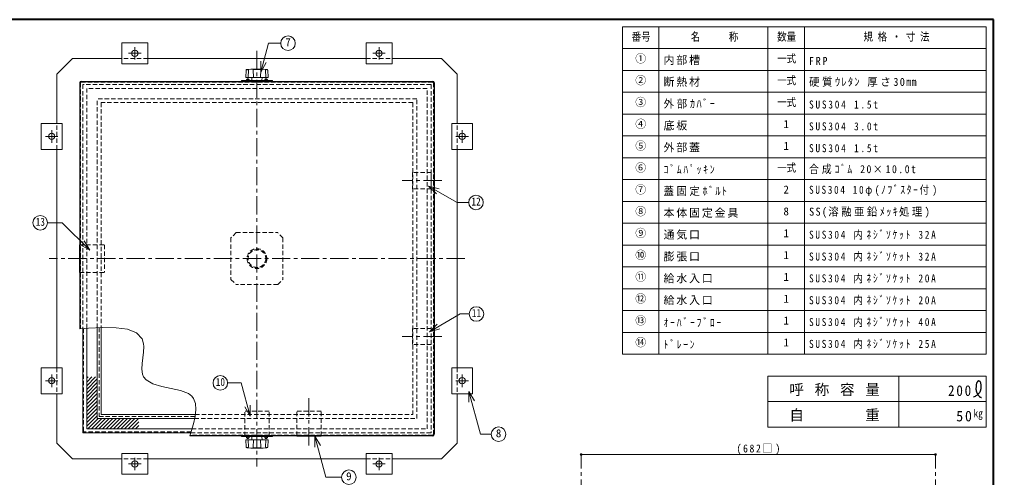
# Model space of a CAD drawing. Units: millimetres at full size, sheet at 1:7; details may follow other scales. Extents: x -1486 to 1349, y -951 to 1016.
# Drawn here: x -525 to 1349, y 135 to 1016 of the extents above; entities that cross this region are included whole.
import ezdxf
from ezdxf.enums import TextEntityAlignment as Align

# ---------------------------------------------------------------- set-up
doc = ezdxf.new("R2010")
doc.units = ezdxf.units.MM
doc.header["$LTSCALE"] = 7
doc.header["$PDMODE"] = 32
doc.header["$PDSIZE"] = 3.5
doc.linetypes.add('CHAIN1', pattern=[8, 5, -1, 1, -1])
doc.linetypes.add('DASHED1', pattern=[1.8, 1.2, -0.6])
doc.layers.add('0-0', color=7, linetype='Continuous', lineweight=18)
doc.styles.add('ＭＳ ゴシック', font='')
doc.styles.get('ＭＳ ゴシック').set_extended_font_data('MS Gothic')

msp = doc.modelspace()

# ---------------------------------------------------------------- linework, layer by layer
at = {"layer": '0-0', "color": 1, "lineweight": 40}
for p, q in [((1349.039, 1016.339), (-1485.961, 1016.339)), ((1349.039, -950.661), (1349.039, 1016.339))]:
    msp.add_line(p, q, dxfattribs=at)
at = {"layer": '0-0', "color": 3}
for p, q in [((1335.039, 1002.339), (635.039, 1002.339)), ((705.039, 372.339), (705.039, 1002.339)), ((915.039, 372.339), (915.039, 1002.339)), ((985.039, 372.339), (985.039, 1002.339)), ((1335.039, 372.339), (1335.039, 1002.339)), ((1335.039, 960.339), (635.039, 960.339)), ((1335.039, 918.339), (635.039, 918.339)), ((1335.039, 876.339), (635.039, 876.339)), ((1335.039, 834.339), (635.039, 834.339)), ((1335.039, 792.339), (635.039, 792.339)), ((1335.039, 750.339), (635.039, 750.339)), ((1335.039, 708.339), (635.039, 708.339)), ((1335.039, 666.339), (635.039, 666.339)), ((1335.039, 624.339), (635.039, 624.339)), ((1335.039, 582.339), (635.039, 582.339)), ((1335.039, 540.339), (635.039, 540.339)), ((1335.039, 498.339), (635.039, 498.339)), ((1335.039, 456.339), (635.039, 456.339)), ((1335.039, 414.339), (635.039, 414.339)), ((1335.039, 330.339), (915.039, 330.339)), ((915.039, 232.339), (915.039, 330.339)), ((1167.039, 232.339), (1167.039, 330.339)), ((1335.039, 232.339), (1335.039, 330.339)), ((1335.039, 281.339), (915.039, 281.339)), ((1335.039, 232.339), (915.039, 232.339))]:
    msp.add_line(p, q, dxfattribs=at)
at = {"layer": '0-0', "color": 4, "linetype": 'CHAIN1', "lineweight": 9}
for p, q in [((-303.461, 963.339), (-303.461, 939.339)), ((-68.461, 956.339), (-68.461, 156.339)), ((166.539, 963.339), (166.539, 939.339)), ((-315.461, 951.339), (-291.461, 951.339)), ((178.539, 951.339), (154.539, 951.339)), ((-475.461, 791.339), (-451.461, 791.339)), ((-463.461, 803.339), (-463.461, 779.339)), ((338.539, 791.339), (314.539, 791.339)), ((326.539, 803.339), (326.539, 779.339)), ((287.039, 706.339), (211.039, 706.339)), ((331.539, 556.339), (-468.461, 556.339)), ((287.039, 406.339), (211.039, 406.339)), ((-475.461, 321.339), (-451.461, 321.339)), ((-463.461, 309.339), (-463.461, 333.339)), ((338.539, 321.339), (314.539, 321.339)), ((326.539, 309.339), (326.539, 333.339)), ((31.539, 287.839), (31.539, 189.839)), ((-303.461, 149.339), (-303.461, 173.339)), ((166.539, 149.339), (166.539, 173.339)), ((555.539, 96.339), (555.539, 179.339)), ((1237.539, 96.339), (1237.539, 179.339)), ((-315.461, 161.339), (-291.461, 161.339)), ((178.539, 161.339), (154.539, 161.339))]:
    msp.add_line(p, q, dxfattribs=at)
at = {"layer": '0-0'}
for p, q in [((-278.461, 971.339), (-278.461, 931.339)), ((-61.17, 915.194), (-46.296, 970.707)), ((-46.296, 970.707), (-22.642, 970.707)), ((141.539, 971.339), (141.539, 931.339)), ((-278.461, 931.339), (-328.461, 931.339)), ((-89.924, 905.355), (-89.5, 918.503)), ((-80.224, 920.825), (-87.606, 920.436)), ((-85.396, 904.839), (-84.911, 919.386)), ((-79.697, 920.839), (-57.224, 920.839)), ((-75.315, 904.839), (-75.8, 919.386)), ((-61.607, 904.839), (-61.122, 919.386)), ((-61.17, 915.194), (-61.17, 936.194)), ((-61.17, 915.194), (-50.67, 933.38)), ((-56.698, 920.825), (-49.315, 920.436)), ((-51.526, 904.839), (-52.011, 919.386)), ((-46.998, 905.355), (-47.422, 918.503)), ((141.539, 931.339), (191.539, 931.339)), ((-89.424, 904.839), (-47.498, 904.839)), ((-83.461, 900.839), (-88.461, 900.839)), ((-88.461, 900.839), (-88.461, 898.839)), ((-85.961, 900.839), (-85.961, 898.839)), ((-84.461, 900.839), (-84.461, 902.35)), ((-83.461, 900.839), (-83.461, 898.839)), ((-77.999, 899.298), (-78.461, 904.839)), ((-58.923, 899.298), (-58.461, 904.839)), ((-53.461, 900.839), (-48.461, 900.839)), ((-53.461, 900.839), (-53.461, 898.839)), ((-52.461, 900.839), (-52.461, 902.35)), ((-50.961, 900.839), (-50.961, 898.839)), ((-48.461, 900.839), (-48.461, 898.839)), ((-98.461, 897.339), (-98.461, 898.839)), ((-38.461, 898.839), (-98.461, 898.839)), ((-38.461, 897.339), (-38.461, 898.839)), ((-443.461, 766.339), (-443.461, 816.339)), ((306.539, 766.339), (306.539, 816.339)), ((-483.461, 766.339), (-443.461, 766.339)), ((346.539, 766.339), (306.539, 766.339)), ((261.918, 695.974), (282.202, 690.538)), ((261.918, 695.974), (276.767, 681.124)), ((261.918, 695.974), (316.781, 664.298)), ((339.099, 664.298), (316.781, 664.298)), ((-471.489, 625.343), (-443.204, 625.343)), ((-390.139, 572.277), (-443.204, 625.343)), ((-409.961, 529.839), (-409.961, 582.839)), ((-409.461, 582.839), (-409.961, 582.839)), ((-390.139, 572.277), (-408.326, 582.777)), ((-390.139, 572.277), (-400.639, 590.464)), ((-409.461, 529.839), (-409.961, 529.839)), ((263.434, 415.58), (322.703, 449.799)), ((339.879, 449.799), (322.703, 449.799)), ((-403.461, 421.746), (-403.461, 221.339)), ((-368.461, 423.636), (-368.461, 256.339)), ((263.434, 415.58), (278.283, 430.429)), ((263.434, 415.58), (283.719, 421.015)), ((-483.461, 346.339), (-443.461, 346.339)), ((-443.461, 346.339), (-443.461, 296.339)), ((306.539, 346.339), (306.539, 296.339)), ((346.539, 346.339), (306.539, 346.339)), ((-98.584, 317.184), (-124.979, 317.184)), ((-81.466, 253.299), (-98.584, 317.184)), ((339.594, 300.897), (350.094, 282.71)), ((339.594, 300.897), (339.594, 279.897)), ((-81.466, 253.299), (-91.966, 271.486)), ((-81.466, 253.299), (-81.466, 274.299)), ((-187.23, 256.339), (-368.461, 256.339)), ((-195.692, 221.339), (-403.461, 221.339)), ((-98.461, 215.339), (-98.461, 213.839)), ((-38.461, 213.839), (-98.461, 213.839)), ((-89.924, 207.323), (-89.5, 194.175)), ((-89.424, 207.839), (-47.498, 207.839)), ((-88.461, 211.839), (-88.461, 213.839)), ((-83.461, 211.839), (-88.461, 211.839)), ((-85.961, 211.839), (-85.961, 213.839)), ((-85.396, 207.839), (-84.911, 193.292)), ((-84.461, 211.839), (-84.461, 210.329)), ((-83.461, 211.839), (-83.461, 213.839)), ((-77.999, 213.381), (-78.461, 207.839)), ((-75.315, 207.839), (-75.8, 193.292)), ((-61.607, 207.839), (-61.122, 193.292)), ((-58.923, 213.381), (-58.461, 207.839)), ((-53.461, 211.839), (-53.461, 213.839)), ((-53.461, 211.839), (-48.461, 211.839)), ((-52.461, 211.839), (-52.461, 210.329)), ((-51.526, 207.839), (-52.011, 193.292)), ((-50.961, 211.839), (-50.961, 213.839)), ((-48.461, 211.839), (-48.461, 213.839)), ((-46.998, 207.323), (-47.422, 194.175)), ((-38.461, 215.339), (-38.461, 213.839)), ((8.039, 215.339), (8.039, 214.839)), ((55.039, 214.839), (8.039, 214.839)), ((43.058, 214.871), (43.058, 193.871)), ((43.058, 214.871), (53.558, 196.685)), ((43.058, 214.871), (64.234, 135.841)), ((55.039, 215.339), (55.039, 214.839)), ((-80.224, 191.853), (-87.606, 192.243)), ((-79.697, 191.839), (-57.224, 191.839)), ((-56.698, 191.853), (-49.315, 192.243)), ((-278.461, 181.339), (-328.461, 181.339)), ((-278.461, 141.339), (-278.461, 181.339)), ((141.539, 181.339), (191.539, 181.339)), ((141.539, 141.339), (141.539, 181.339)), ((64.234, 135.841), (94.422, 135.841))]:
    msp.add_line(p, q, dxfattribs=at)
at = {"layer": '0-0', "color": 4, "lineweight": 9}
for p, q in [((-423.461, 941.339), (-453.461, 911.339)), ((-423.461, 941.339), (-328.461, 941.339)), ((-278.461, 941.339), (141.539, 941.339)), ((191.539, 941.339), (286.539, 941.339)), ((286.539, 941.339), (316.539, 911.339)), ((-453.461, 816.339), (-453.461, 911.339)), ((316.539, 911.339), (316.539, 816.339)), ((-453.461, 346.339), (-453.461, 766.339)), ((316.539, 766.339), (316.539, 346.339)), ((-395.961, 228.839), (-395.961, 422.254)), ((-375.961, 248.839), (-375.961, 423.276)), ((-395.961, 311.886), (-379.007, 328.839)), ((-395.961, 318.957), (-386.078, 328.839)), ((-395.961, 326.028), (-393.149, 328.839)), ((-395.961, 304.815), (-375.961, 324.815)), ((-395.961, 297.744), (-375.961, 317.744)), ((-395.961, 290.673), (-375.961, 310.673)), ((-395.961, 283.601), (-375.961, 303.601)), ((-453.461, 201.339), (-453.461, 296.339)), ((-395.961, 276.53), (-375.961, 296.53)), ((-395.961, 269.459), (-375.961, 289.459)), ((-395.961, 262.388), (-375.961, 282.388)), ((316.539, 296.339), (316.539, 201.339)), ((-395.961, 255.317), (-375.961, 275.317)), ((-395.961, 248.246), (-375.961, 268.246)), ((-395.961, 241.175), (-375.961, 261.175)), ((-395.961, 234.104), (-375.961, 254.104)), ((-394.154, 228.839), (-374.154, 248.839)), ((-387.083, 228.839), (-367.083, 248.839)), ((-380.012, 228.839), (-360.012, 248.839)), ((-188.526, 248.839), (-375.961, 248.839)), ((-372.941, 228.839), (-352.941, 248.839)), ((-365.87, 228.839), (-345.87, 248.839)), ((-358.799, 228.839), (-338.799, 248.839)), ((-351.728, 228.839), (-331.728, 248.839)), ((-344.657, 228.839), (-324.657, 248.839)), ((-337.586, 228.839), (-317.586, 248.839)), ((-330.515, 228.839), (-310.515, 248.839)), ((-323.444, 228.839), (-303.444, 248.839)), ((-316.373, 228.839), (-296.373, 248.839)), ((-193.544, 228.839), (-395.961, 228.839)), ((-309.302, 228.839), (-295.961, 242.18)), ((-302.231, 228.839), (-295.961, 235.109)), ((-453.461, 201.339), (-423.461, 171.339)), ((316.539, 201.339), (286.539, 171.339)), ((-328.461, 171.339), (-423.461, 171.339)), ((141.539, 171.339), (-278.461, 171.339)), ((286.539, 171.339), (191.539, 171.339)), ((1237.539, 179.339), (555.539, 179.339))]:
    msp.add_line(p, q, dxfattribs=at)
at = {"layer": '0-0', "color": 4, "linetype": 'DASHED1', "lineweight": 9}
for p, q in [((-278.461, 941.339), (-328.461, 941.339)), ((141.539, 941.339), (191.539, 941.339)), ((259.039, 883.839), (-395.961, 883.839)), ((-395.961, 422.254), (-395.961, 883.839)), ((259.039, 228.839), (259.039, 883.839)), ((239.039, 863.839), (-375.961, 863.839)), ((-375.961, 423.276), (-375.961, 863.839)), ((239.039, 248.839), (239.039, 863.839)), ((-453.461, 766.339), (-453.461, 816.339)), ((316.539, 766.339), (316.539, 816.339)), ((231.039, 721.839), (231.039, 690.839)), ((267.039, 721.839), (231.039, 721.839)), ((267.039, 721.839), (267.039, 690.839)), ((267.039, 690.839), (231.039, 690.839)), ((-108.461, 606.339), (-118.461, 596.339)), ((-108.461, 606.339), (-28.461, 606.339)), ((-18.461, 596.339), (-28.461, 606.339)), ((-409.461, 582.839), (-361.961, 582.839)), ((-361.961, 582.839), (-361.961, 529.839)), ((-118.461, 596.339), (-118.461, 516.339)), ((-18.461, 596.339), (-18.461, 516.339)), ((-409.461, 529.839), (-361.961, 529.839)), ((-118.461, 516.339), (-108.461, 506.339)), ((-28.461, 506.339), (-108.461, 506.339)), ((-28.461, 506.339), (-18.461, 516.339)), ((231.039, 390.839), (231.039, 421.839)), ((267.039, 421.839), (231.039, 421.839)), ((267.039, 390.839), (267.039, 421.839)), ((267.039, 390.839), (231.039, 390.839)), ((-453.461, 346.339), (-453.461, 296.339)), ((316.539, 346.339), (316.539, 296.339)), ((-44.961, 262.839), (-91.961, 262.839)), ((-91.961, 214.839), (-91.961, 262.839)), ((-44.961, 214.839), (-44.961, 262.839)), ((8.039, 215.339), (8.039, 262.839)), ((55.039, 262.839), (8.039, 262.839)), ((55.039, 215.339), (55.039, 262.839)), ((-188.526, 248.839), (239.039, 248.839)), ((-193.544, 228.839), (259.039, 228.839)), ((-44.961, 214.839), (-91.961, 214.839)), ((-278.461, 171.339), (-328.461, 171.339)), ((141.539, 171.339), (191.539, 171.339))]:
    msp.add_line(p, q, dxfattribs=at)
at = {"layer": '0-0', "color": 5, "lineweight": 25}
for p, q in [((-409.461, 894.339), (-409.461, 421.339)), ((-406.461, 897.339), (269.539, 897.339)), ((272.539, 894.339), (272.539, 218.339)), ((269.539, 215.339), (-197.485, 215.339))]:
    msp.add_line(p, q, dxfattribs=at)
at = {"layer": '0-0', "linetype": 'DASHED1'}
for p, q in [((-407.961, 894.339), (-407.961, 421.441)), ((269.539, 895.839), (-406.461, 895.839)), ((266.539, 891.339), (-403.461, 891.339)), ((-403.461, 891.339), (-403.461, 421.746)), ((266.539, 891.339), (266.539, 221.339)), ((271.039, 894.339), (271.039, 218.339)), ((231.539, 856.339), (-368.461, 856.339)), ((-368.461, 856.339), (-368.461, 423.636)), ((231.539, 856.339), (231.539, 256.339)), ((-401.961, 421.847), (-401.961, 222.839)), ((-371.961, 423.468), (-371.961, 252.839)), ((-187.645, 252.839), (-371.961, 252.839)), ((-187.23, 256.339), (231.539, 256.339)), ((-195.243, 222.839), (-401.961, 222.839)), ((269.539, 216.839), (-197.036, 216.839)), ((266.539, 221.339), (-195.692, 221.339))]:
    msp.add_line(p, q, dxfattribs=at)
at = {"layer": '0-0', "color": 3}
msp.add_lwpolyline([(1335.039, 372.339), (635.039, 372.339), (635.039, 1002.339)], dxfattribs=at)
at = {"layer": '0-0'}
for points in [[(-278.461, 971.339), (-328.461, 971.339), (-328.461, 931.339)], [(141.539, 971.339), (191.539, 971.339), (191.539, 931.339)], [(-87.461, 900.839), (-87.461, 902.35), (-84.461, 902.35)], [(-49.461, 900.839), (-49.461, 902.35), (-52.461, 902.35)], [(-483.461, 766.339), (-483.461, 816.339), (-443.461, 816.339)], [(346.539, 766.339), (346.539, 816.339), (306.539, 816.339)], [(-409.461, 421.339), (-392.895, 422.462), (-365.116, 423.797), (-339.507, 423.468), (-317.443, 420.421), (-300.298, 413.603), (-289.446, 401.959), (-286.577, 392.58), (-286.16, 387.074), (-286.656, 376.628), (-287.968, 365.489), (-289.258, 354.26), (-289.689, 343.541), (-288.421, 333.934), (-286.577, 329.108), (-281.724, 322.83), (-268.719, 315.184), (-251.799, 310.255), (-233.238, 306.521), (-215.312, 302.459), (-200.293, 296.55), (-193.811, 291.677), (-190.256, 287.04), (-186.774, 277.315), (-186.113, 265.745), (-187.658, 252.732), (-190.792, 238.68), (-194.899, 223.992), (-197.485, 215.339)], [(-483.461, 346.339), (-483.461, 296.339), (-443.461, 296.339)], [(346.539, 346.339), (346.539, 296.339), (306.539, 296.339)], [(339.594, 300.897), (361.677, 218.481), (382.602, 218.481)], [(-87.461, 211.839), (-87.461, 210.329), (-84.461, 210.329)], [(-49.461, 211.839), (-49.461, 210.329), (-52.461, 210.329)], [(-278.461, 141.339), (-328.461, 141.339), (-328.461, 181.339)], [(141.539, 141.339), (191.539, 141.339), (191.539, 181.339)]]:
    msp.add_lwpolyline(points, dxfattribs=at)
at = {"layer": '0-0', "color": 5, "lineweight": 25}
for points in [[(1310.457, 289.701), (1311.269, 290.169), (1312.665, 290.983), (1314.049, 291.816), (1315.412, 292.683), (1316.747, 293.594), (1318.045, 294.564), (1318.779, 295.158), (1319.318, 295.621), (1320.219, 296.453), (1321.072, 297.332), (1321.867, 298.26), (1322.589, 299.238), (1323.227, 300.267), (1323.554, 300.888), (1323.789, 301.394), (1324.144, 302.291), (1324.439, 303.212), (1324.678, 304.152), (1324.863, 305.104), (1324.998, 306.062), (1325.055, 306.618), (1325.098, 307.194), (1325.14, 308.184), (1325.149, 309.175), (1325.135, 310.168), (1325.106, 311.166), (1325.072, 312.17), (1325.055, 312.757), (1325.038, 313.374), (1324.998, 314.441), (1324.913, 315.499), (1324.746, 316.537), (1324.463, 317.542), (1324.027, 318.502), (1323.69, 319.033), (1323.475, 319.317), (1323.058, 319.78), (1322.592, 320.192), (1322.09, 320.533)], [(1322.09, 320.533), (1321.559, 320.782), (1321.011, 320.921), (1320.689, 320.943), (1320.424, 320.926), (1319.969, 320.827), (1319.523, 320.651), (1319.092, 320.411), (1318.684, 320.118), (1318.303, 319.785), (1318.097, 319.578), (1317.812, 319.255), (1317.382, 318.666), (1317.024, 318.042), (1316.728, 317.389), (1316.485, 316.714), (1316.286, 316.026), (1316.187, 315.622), (1316.078, 315.115), (1315.922, 314.237), (1315.799, 313.354), (1315.702, 312.467), (1315.621, 311.577), (1315.547, 310.684), (1315.505, 310.165), (1315.453, 309.547), (1315.364, 308.479), (1315.291, 307.412), (1315.246, 306.347), (1315.245, 305.284), (1315.303, 304.227), (1315.368, 303.617), (1315.447, 303.088), (1315.627, 302.181), (1315.859, 301.282), (1316.134, 300.394), (1316.448, 299.517), (1316.793, 298.654), (1317.006, 298.16), (1317.165, 297.803)], [(1317.165, 297.803), (1317.448, 297.195), (1317.744, 296.593), (1318.053, 295.997), (1318.376, 295.405), (1318.713, 294.817), (1318.915, 294.476), (1319.158, 294.08), (1319.596, 293.406), (1320.064, 292.754), (1320.565, 292.137), (1321.106, 291.566), (1321.691, 291.056), (1322.053, 290.793), (1322.364, 290.596), (1322.923, 290.294), (1323.51, 290.032), (1324.117, 289.802), (1324.738, 289.595), (1325.369, 289.401), (1325.737, 289.292)]]:
    msp.add_lwpolyline(points, dxfattribs=at)
at = {"layer": '0-0'}
for centre, radius in [((-8.642, 970.707), 14), ((-303.461, 951.339), 6), ((166.539, 951.339), 6), ((-463.461, 791.339), 6), ((326.539, 791.339), 6), ((353.099, 664.298), 14), ((-485.489, 625.343), 14), ((353.879, 449.799), 14), ((-463.461, 321.339), 6), ((-138.979, 317.184), 14), ((326.539, 321.339), 6), ((396.602, 218.481), 14), ((-303.461, 161.339), 6), ((166.539, 161.339), 6), ((108.422, 135.841), 14)]:
    msp.add_circle(centre, radius, dxfattribs=at)
at = {"layer": '0-0', "color": 4, "linetype": 'DASHED1', "lineweight": 9}
for radius in [19, 17]:
    msp.add_circle((-68.461, 556.339), radius, dxfattribs=at)
at = {"layer": '0-0'}
for centre, radius, start, end in [((-87.501, 918.439), 2, 93.01913, 178.15415), ((-87.966, 917.77), 2.072, 93.02757, 128.73305), ((-87.886, 909.882), 9.959, 72.62002, 91.09064), ((-79.697, 910.839), 10, 90, 93.01913), ((-75.3, 919.403), 0.5, 97.29873, 181.90915), ((-68.461, 866.003), 54.337, 82.70127, 97.29873), ((-61.621, 919.403), 0.5, 358.09085, 82.70127), ((-57.224, 910.839), 10, 86.98087, 90), ((-49.036, 909.882), 9.959, 88.90936, 107.37998), ((-49.421, 918.439), 2, 1.84585, 86.98087), ((-48.956, 917.77), 2.072, 51.26695, 86.97243), ((-89.424, 905.339), 0.5, 178.15415, 270), ((-47.498, 905.339), 0.5, 270, 1.84585), ((-77.501, 899.339), 0.5, 184.76364, 270), ((-59.421, 899.339), 0.5, 270, 355.23636), ((-89.424, 207.339), 0.5, 90, 181.84585), ((-77.501, 213.339), 0.5, 90, 175.23636), ((-59.421, 213.339), 0.5, 4.76364, 90), ((-47.498, 207.339), 0.5, 358.15415, 90), ((-87.501, 194.24), 2, 181.84585, 266.98087), ((-87.966, 194.909), 2.072, 231.26695, 266.97243), ((-87.886, 202.797), 9.959, 268.90936, 287.37998), ((-79.697, 201.839), 10, 266.98087, 270), ((-75.3, 193.276), 0.5, 178.09085, 262.70127), ((-68.461, 246.676), 54.337, 262.70127, 277.29873), ((-61.621, 193.276), 0.5, 277.29873, 1.90915), ((-57.224, 201.839), 10, 270, 273.01913), ((-49.036, 202.797), 9.959, 252.62002, 271.09064), ((-49.421, 194.24), 2, 273.01913, 358.15415), ((-48.956, 194.909), 2.072, 273.02757, 308.73305)]:
    msp.add_arc(centre, radius, start, end, dxfattribs=at)
at = {"layer": '0-0', "color": 5, "lineweight": 25}
for centre, start, end in [((-406.461, 894.339), 90, 180), ((269.539, 894.339), 0, 90), ((269.539, 218.339), 270, 0)]:
    msp.add_arc(centre, 3, start, end, dxfattribs=at)
at = {"layer": '0-0', "linetype": 'DASHED1'}
for centre, start, end in [((-406.461, 894.339), 90, 180), ((269.539, 894.339), 0, 90), ((269.539, 218.339), 270, 0)]:
    msp.add_arc(centre, 1.5, start, end, dxfattribs=at)
at = {"layer": '0-0', "color": 4}
for p in [(555.539, 179.339), (1237.539, 179.339)]:
    msp.add_point(p, dxfattribs=at)

# ---------------------------------------------------------------- texts
at = {"layer": '0-0', "style": 'ＭＳ ゴシック'}
for s, p in [('7', (-13.892, 960.207)), ('①', (659.539, 928.839)), ('②', (659.539, 886.839)), ('③', (659.539, 844.839)), ('④', (659.539, 802.839)), ('1', (944.789, 802.839)), ('⑤', (659.539, 760.839)), ('1', (944.789, 760.839)), ('⑥', (659.539, 718.839)), ('⑦', (659.539, 676.839)), ('2', (944.789, 676.839)), ('⑧', (659.539, 634.839)), ('8', (944.789, 634.839)), ('⑨', (659.539, 592.839)), ('1', (944.789, 592.839)), ('⑩', (659.539, 550.839)), ('1', (944.789, 550.839)), ('⑪', (659.539, 508.839)), ('1', (944.789, 508.839)), ('⑫', (659.539, 466.839)), ('1', (944.789, 466.839)), ('⑬', (659.539, 424.839)), ('1', (944.789, 424.839)), ('⑭', (659.539, 382.839)), ('1', (944.789, 382.839)), ('8', (391.352, 207.981)), ('9', (103.172, 125.341))]:
    msp.add_text(s, height=15.4, dxfattribs=at).set_placement(p, align=Align.BOTTOM_LEFT)
at = {"layer": '0-0', "style": 'ＭＳ ゴシック', "width": 0.85}
for s, p in [('番号', (652.539, 970.839)), ('名\u3000\u3000\u3000称', (766.289, 970.839)), ('数量', (932.539, 970.839)), ('規 格 ・ 寸 法', (1098.789, 970.839)), ('一式', (932.539, 928.839)), ('一式', (932.539, 886.839)), ('一式', (932.539, 844.839)), ('一式', (932.539, 718.839)), ('12', (344.349, 653.798)), ('13', (-494.239, 614.843)), ('11', (345.129, 439.299)), ('10', (-147.729, 306.684)), ('kg', (1310.539, 246.339))]:
    msp.add_text(s, height=15.4, dxfattribs=at).set_placement(p, align=Align.BOTTOM_LEFT)
at = {"layer": '0-0', "attachment_point": 7, "style": 'ＭＳ ゴシック'}
for s, insert, char_height in [('\\T1.17;内部槽', (714.039, 928.839), 15.4), ('\\T1.38;\\W0.9;FRP', (994.039, 928.839), 15.4), ('\\T1.17;断熱材', (714.039, 886.839), 15.4), ('\\T1.25;\\W0.95;硬質ｳﾚﾀﾝ\\~厚さ30㎜', (994.039, 886.839), 15.4), ('\\T1.27;\\W0.95;外部ｶﾊﾞｰ', (714.039, 844.839), 15.4), ('\\T1.39;\\W0.85;SUS304\\~1.5t', (994.039, 844.839), 15.4), ('\\T1.17;底板', (714.039, 802.839), 15.4), ('\\T1.39;\\W0.85;SUS304\\~3.0t', (994.039, 802.839), 15.4), ('\\T1.17;外部蓋', (714.039, 760.839), 15.4), ('\\T1.39;\\W0.85;SUS304\\~1.5t', (994.039, 760.839), 15.4), ('\\T1.39;\\W0.85;ｺﾞﾑﾊﾟｯｷﾝ', (714.039, 718.839), 15.4), ('\\T1.3;\\W0.9;合成ｺﾞﾑ\\~20×10.0t', (994.039, 718.839), 15.4), ('\\T1.25;\\W0.95;蓋固定ﾎﾞﾙﾄ', (714.039, 676.839), 15.4), ('\\T1.35;\\W0.85;SUS304\\~10φ(ﾉﾌﾞｽﾀｰ付)', (994.039, 676.839), 15.4), ('\\T1.24;\\W0.95;SS(溶融亜鉛ﾒｯｷ処理)', (994.039, 634.839), 15.4), ('\\T1.17;本体固定金具', (714.039, 634.839), 15.4), ('\\T1.17;通気口', (714.039, 592.839), 15.4), ('\\T1.37;\\W0.85;SUS304\\~内ﾈｼﾞｿｹｯﾄ\\~32A', (994.039, 592.839), 15.4), ('\\T1.17;膨張口', (714.039, 550.839), 15.4), ('\\T1.37;\\W0.85;SUS304\\~内ﾈｼﾞｿｹｯﾄ\\~32A', (994.039, 550.839), 15.4), ('\\T1.17;給水入口', (714.039, 508.839), 15.4), ('\\T1.37;\\W0.85;SUS304\\~内ﾈｼﾞｿｹｯﾄ\\~20A', (994.039, 508.839), 15.4), ('\\T1.17;給水入口', (714.039, 466.839), 15.4), ('\\T1.37;\\W0.85;SUS304\\~内ﾈｼﾞｿｹｯﾄ\\~20A', (994.039, 466.839), 15.4), ('\\T1.39;\\W0.85;ｵｰﾊﾞｰﾌﾞﾛｰ', (714.039, 424.839), 15.4), ('\\T1.37;\\W0.85;SUS304\\~内ﾈｼﾞｿｹｯﾄ\\~40A', (994.039, 424.839), 15.4), ('\\T1.38;\\W0.85;ﾄﾞﾚｰﾝ', (714.039, 382.839), 15.4), ('\\T1.37;\\W0.85;SUS304\\~内ﾈｼﾞｿｹｯﾄ\\~25A', (994.039, 382.839), 15.4), ('\\T1.16;呼\\~称\\~容\\~量', (956.164, 291.839), 20.53), ('\\T1.27;\\W0.9;200', (1261.539, 291.839), 20.53), ('\\T1.16;自\\~\\~\\~\u3000\u3000重', (956.164, 242.839), 20.53), ('\\T1.27;\\W0.95;50', (1277.289, 242.839), 20.53), ('\\T1.32;\\W0.9;(682□)', (854.539, 179.339), 15.4)]:
    msp.add_mtext(s, dxfattribs=dict(at, insert=insert, char_height=char_height))

doc.saveas('drawing.dxf')
